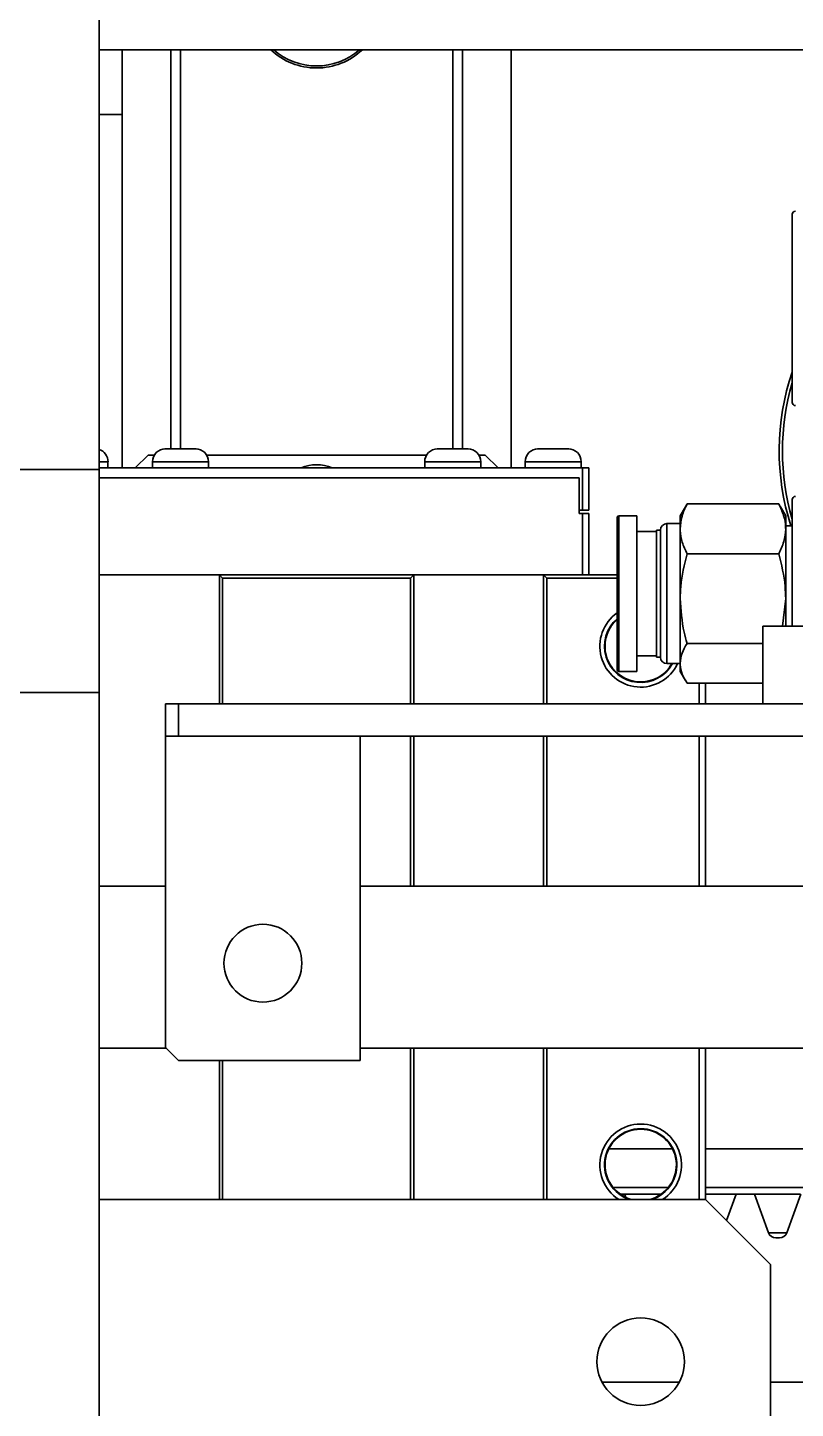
# Model space of a CAD drawing. Header units: millimetres. Extents: x -1052 to 3351, y 0 to 2015.
# Drawn here: x -354.624 to -352.872, y 1691.662 to 1694.812 of the extents above; entities that cross this region are included whole.
import ezdxf

# ---------------------------------------------------------------- set-up
doc = ezdxf.new("R2010")
doc.units = ezdxf.units.MM

msp = doc.modelspace()

# ---------------------------------------------------------------- linework, layer by layer
at = {"color": 7, "linetype": 'Continuous', "lineweight": 35}
for p, q in [((-354.4612, 1696.1521), (-354.4612, 1693.8043)), ((-354.4612, 1696.1521), (-354.4612, 1693.8043)), ((-352.5205, 1694.7617), (-354.4612, 1694.7617)), ((-352.5205, 1694.7617), (-354.4612, 1694.7617)), ((-354.4084, 1694.7617), (-354.4084, 1693.8076)), ((-354.4084, 1694.7617), (-354.4084, 1693.8076)), ((-354.2975, 1693.8513), (-354.2975, 1694.7617)), ((-354.2975, 1693.8513), (-354.2975, 1694.7617)), ((-354.2753, 1694.7617), (-354.2753, 1693.8511)), ((-354.2753, 1694.7617), (-354.2753, 1693.8511)), ((-353.654, 1693.8511), (-353.654, 1694.7617)), ((-353.654, 1693.8511), (-353.654, 1694.7617)), ((-353.6318, 1694.7617), (-353.6318, 1693.8513)), ((-353.6318, 1694.7617), (-353.6318, 1693.8513)), ((-353.5209, 1694.7617), (-353.5209, 1693.8076)), ((-353.5209, 1694.7617), (-353.5209, 1693.8076)), ((-354.4612, 1694.6138), (-354.4084, 1694.6138)), ((-354.4612, 1694.6138), (-354.4084, 1694.6138)), ((-352.8795, 1693.9573), (-352.8795, 1694.3863)), ((-352.8795, 1693.9573), (-352.8795, 1694.3863)), ((-354.3075, 1693.8513), (-354.3108, 1693.8511)), ((-354.3075, 1693.8513), (-354.3108, 1693.8511)), ((-354.2871, 1693.8513), (-354.3075, 1693.8513)), ((-354.2871, 1693.8513), (-354.3075, 1693.8513)), ((-354.2871, 1693.8511), (-354.2871, 1693.8513)), ((-354.2871, 1693.8511), (-354.2871, 1693.8513)), ((-354.2635, 1693.8511), (-354.2871, 1693.8511)), ((-354.2635, 1693.8511), (-354.2871, 1693.8511)), ((-354.2635, 1693.8513), (-354.2635, 1693.8511)), ((-354.2431, 1693.8513), (-354.2635, 1693.8513)), ((-354.2635, 1693.8513), (-354.2635, 1693.8511)), ((-354.2431, 1693.8513), (-354.2635, 1693.8513)), ((-354.2398, 1693.8511), (-354.2431, 1693.8513)), ((-354.2398, 1693.8511), (-354.2431, 1693.8513)), ((-353.6895, 1693.8511), (-353.6862, 1693.8513)), ((-353.6895, 1693.8511), (-353.6862, 1693.8513)), ((-353.6862, 1693.8513), (-353.6659, 1693.8513)), ((-353.6862, 1693.8513), (-353.6659, 1693.8513)), ((-353.6659, 1693.8513), (-353.6659, 1693.8511)), ((-353.6659, 1693.8513), (-353.6659, 1693.8511)), ((-353.6659, 1693.8511), (-353.6422, 1693.8511)), ((-353.6659, 1693.8511), (-353.6422, 1693.8511)), ((-353.6422, 1693.8511), (-353.6422, 1693.8513)), ((-353.6422, 1693.8513), (-353.6218, 1693.8513)), ((-353.6422, 1693.8511), (-353.6422, 1693.8513)), ((-353.6422, 1693.8513), (-353.6218, 1693.8513)), ((-353.6218, 1693.8513), (-353.6185, 1693.8511)), ((-353.6218, 1693.8513), (-353.6185, 1693.8511)), ((-353.4603, 1693.8511), (-353.457, 1693.8513)), ((-353.4603, 1693.8511), (-353.457, 1693.8513)), ((-353.457, 1693.8513), (-353.4366, 1693.8513)), ((-353.457, 1693.8513), (-353.4366, 1693.8513)), ((-353.4366, 1693.8513), (-353.4366, 1693.8511)), ((-353.4366, 1693.8513), (-353.4366, 1693.8511)), ((-353.4366, 1693.8511), (-353.4129, 1693.8511)), ((-353.4366, 1693.8511), (-353.4129, 1693.8511)), ((-353.4129, 1693.8511), (-353.4129, 1693.8513)), ((-353.4129, 1693.8513), (-353.3925, 1693.8513)), ((-353.4129, 1693.8511), (-353.4129, 1693.8513)), ((-353.4129, 1693.8513), (-353.3925, 1693.8513)), ((-353.3925, 1693.8513), (-353.3893, 1693.8511)), ((-353.3925, 1693.8513), (-353.3893, 1693.8511)), ((-354.4612, 1693.8217), (-354.4407, 1693.8217)), ((-354.4612, 1693.8217), (-354.4407, 1693.8217)), ((-354.4612, 1693.8076), (-353.3582, 1693.8076)), ((-354.4612, 1693.8076), (-353.3582, 1693.8076)), ((-354.4407, 1693.8076), (-354.4407, 1693.8217)), ((-354.4407, 1693.8076), (-354.4407, 1693.8217)), ((-354.3788, 1693.8076), (-354.3493, 1693.8372)), ((-354.3788, 1693.8076), (-354.3493, 1693.8372)), ((-354.3493, 1693.8372), (-354.3348, 1693.8372)), ((-354.3493, 1693.8372), (-354.3348, 1693.8372)), ((-354.3392, 1693.8217), (-354.3392, 1693.8076)), ((-354.3392, 1693.8217), (-354.2114, 1693.8217)), ((-354.3392, 1693.8217), (-354.3392, 1693.8076)), ((-354.3392, 1693.8217), (-354.2114, 1693.8217)), ((-354.2158, 1693.8372), (-353.7135, 1693.8372)), ((-354.2158, 1693.8372), (-353.7135, 1693.8372)), ((-354.2114, 1693.8076), (-354.2114, 1693.8217)), ((-354.2114, 1693.8076), (-354.2114, 1693.8217)), ((-353.7179, 1693.8217), (-353.7179, 1693.8076)), ((-353.5901, 1693.8217), (-353.7179, 1693.8217)), ((-353.7179, 1693.8217), (-353.7179, 1693.8076)), ((-353.5901, 1693.8217), (-353.7179, 1693.8217)), ((-353.5945, 1693.8372), (-353.5801, 1693.8372)), ((-353.5945, 1693.8372), (-353.5801, 1693.8372)), ((-353.5901, 1693.8076), (-353.5901, 1693.8217)), ((-353.5901, 1693.8076), (-353.5901, 1693.8217)), ((-353.5505, 1693.8076), (-353.5801, 1693.8372)), ((-353.5505, 1693.8076), (-353.5801, 1693.8372)), ((-353.4887, 1693.8217), (-353.4887, 1693.8076)), ((-353.3609, 1693.8217), (-353.4887, 1693.8217)), ((-353.4887, 1693.8217), (-353.4887, 1693.8076)), ((-353.3609, 1693.8217), (-353.4887, 1693.8217)), ((-353.3609, 1693.8076), (-353.3609, 1693.8217)), ((-353.3609, 1693.8076), (-353.3609, 1693.8217)), ((-353.3582, 1693.8076), (-353.3582, 1693.7115)), ((-353.3582, 1693.8076), (-353.3434, 1693.8076)), ((-353.3582, 1693.8076), (-353.3582, 1693.7115)), ((-353.3582, 1693.8076), (-353.3434, 1693.8076)), ((-353.3434, 1693.8076), (-353.3434, 1693.7115)), ((-353.3434, 1693.8076), (-353.3434, 1693.7115)), ((-355.1268, 1693.8043), (-354.4612, 1693.8043)), ((-355.1268, 1693.8043), (-354.4612, 1693.8043)), ((-354.4612, 1693.8043), (-354.4612, 1693.2956)), ((-354.4612, 1693.8043), (-354.4612, 1693.2956)), ((-354.4612, 1693.7854), (-353.3656, 1693.7854)), ((-354.4612, 1693.7854), (-353.3656, 1693.7854)), ((-353.3656, 1693.7041), (-353.3656, 1693.7854)), ((-353.3656, 1693.7115), (-353.3656, 1693.7854)), ((-353.3656, 1693.7041), (-353.3656, 1693.7854)), ((-353.3656, 1693.7115), (-353.3656, 1693.7854)), ((-353.123, 1693.7192), (-353.135, 1693.6984)), ((-353.123, 1693.7192), (-353.135, 1693.6984)), ((-353.1226, 1693.7189), (-353.1192, 1693.7255)), ((-353.1226, 1693.7189), (-353.1192, 1693.7255)), ((-352.9101, 1693.7255), (-353.1192, 1693.7255)), ((-352.9101, 1693.7255), (-353.1192, 1693.7255)), ((-352.9101, 1693.7255), (-352.9067, 1693.7189)), ((-352.9101, 1693.7255), (-352.9067, 1693.7189)), ((-352.8942, 1693.6984), (-352.9062, 1693.7192)), ((-352.8942, 1693.6984), (-352.9062, 1693.7192)), ((-352.8795, 1693.447), (-352.8795, 1693.7354)), ((-352.8795, 1693.447), (-352.8795, 1693.7354)), ((-353.3582, 1693.7115), (-353.3656, 1693.7115)), ((-353.3582, 1693.7115), (-353.3656, 1693.7115)), ((-353.3656, 1693.7041), (-353.3582, 1693.7041)), ((-353.3656, 1693.7041), (-353.3582, 1693.7041)), ((-353.3434, 1693.7115), (-353.3582, 1693.7115)), ((-353.3434, 1693.7115), (-353.3582, 1693.7115)), ((-353.3582, 1693.7041), (-353.3582, 1693.5636)), ((-353.3582, 1693.7041), (-353.3434, 1693.7041)), ((-353.3582, 1693.7041), (-353.3582, 1693.5636)), ((-353.3582, 1693.7041), (-353.3434, 1693.7041)), ((-353.3434, 1693.7041), (-353.3434, 1693.5636)), ((-353.3434, 1693.7041), (-353.3434, 1693.5636)), ((-353.2788, 1693.6947), (-353.2788, 1693.3471)), ((-353.2788, 1693.6947), (-353.2788, 1693.3471)), ((-353.2339, 1693.6984), (-353.2751, 1693.6984)), ((-353.2751, 1693.6984), (-353.2751, 1693.3434)), ((-353.2339, 1693.6984), (-353.2751, 1693.6984)), ((-353.2751, 1693.6984), (-353.2751, 1693.3434)), ((-353.2339, 1693.6984), (-353.2339, 1693.3434)), ((-353.2339, 1693.6984), (-353.2339, 1693.3434)), ((-353.135, 1693.6807), (-353.1652, 1693.6807)), ((-353.1652, 1693.6807), (-353.1652, 1693.3612)), ((-353.135, 1693.6807), (-353.1652, 1693.6807)), ((-353.1652, 1693.6807), (-353.1652, 1693.3612)), ((-353.135, 1693.6984), (-353.135, 1693.6686)), ((-353.135, 1693.6984), (-353.135, 1693.6686)), ((-352.8942, 1693.6984), (-352.8942, 1693.6686)), ((-352.8942, 1693.6984), (-352.8942, 1693.6686)), ((-353.1889, 1693.6629), (-353.2339, 1693.6629)), ((-353.1889, 1693.6629), (-353.2339, 1693.6629)), ((-353.18, 1693.6659), (-353.1889, 1693.6659)), ((-353.1889, 1693.6659), (-353.1889, 1693.376)), ((-353.18, 1693.6659), (-353.1889, 1693.6659)), ((-353.1889, 1693.6659), (-353.1889, 1693.376)), ((-353.18, 1693.6659), (-353.18, 1693.376)), ((-353.18, 1693.6659), (-353.18, 1693.376)), ((-353.135, 1693.6686), (-353.135, 1693.5095)), ((-353.135, 1693.6686), (-353.135, 1693.5095)), ((-352.8795, 1693.6759), (-352.8942, 1693.6759)), ((-352.8795, 1693.6759), (-352.8942, 1693.6759)), ((-352.8942, 1693.6686), (-352.8942, 1693.5095)), ((-352.8942, 1693.6686), (-352.8942, 1693.5095)), ((-352.9101, 1693.6118), (-353.1192, 1693.6118)), ((-352.9101, 1693.6118), (-353.1192, 1693.6118)), ((-354.1865, 1693.5636), (-354.4612, 1693.5636)), ((-354.1865, 1693.5636), (-354.4612, 1693.5636)), ((-354.1791, 1693.5562), (-354.1865, 1693.5636)), ((-354.1865, 1693.5636), (-353.7428, 1693.5636)), ((-354.1865, 1693.2695), (-354.1865, 1693.5636)), ((-354.1791, 1693.5562), (-354.1865, 1693.5636)), ((-354.1865, 1693.5636), (-353.7428, 1693.5636)), ((-354.1865, 1693.2695), (-354.1865, 1693.5636)), ((-353.7502, 1693.5562), (-354.1791, 1693.5562)), ((-354.1791, 1693.2695), (-354.1791, 1693.5562)), ((-353.7502, 1693.5562), (-354.1791, 1693.5562)), ((-354.1791, 1693.2695), (-354.1791, 1693.5562)), ((-353.7428, 1693.5636), (-353.7502, 1693.5562)), ((-353.7428, 1693.5636), (-353.7502, 1693.5562)), ((-353.7502, 1693.2695), (-353.7502, 1693.5562)), ((-353.7502, 1693.2695), (-353.7502, 1693.5562)), ((-353.7428, 1693.2695), (-353.7428, 1693.5636)), ((-353.7428, 1693.5636), (-353.4469, 1693.5636)), ((-353.7428, 1693.2695), (-353.7428, 1693.5636)), ((-353.7428, 1693.5636), (-353.4469, 1693.5636)), ((-353.4469, 1693.2695), (-353.4469, 1693.5636)), ((-353.4396, 1693.5562), (-353.4469, 1693.5636)), ((-353.4469, 1693.5636), (-353.2788, 1693.5636)), ((-353.4469, 1693.2695), (-353.4469, 1693.5636)), ((-353.4396, 1693.5562), (-353.4469, 1693.5636)), ((-353.4469, 1693.5636), (-353.2788, 1693.5636)), ((-353.4396, 1693.2695), (-353.4396, 1693.5562)), ((-353.2788, 1693.5562), (-353.4396, 1693.5562)), ((-353.4396, 1693.2695), (-353.4396, 1693.5562)), ((-353.2788, 1693.5562), (-353.4396, 1693.5562)), ((-353.135, 1693.5095), (-353.135, 1693.3618)), ((-353.135, 1693.5095), (-353.135, 1693.3618)), ((-352.9017, 1693.447), (-352.8942, 1693.5095)), ((-352.9017, 1693.447), (-352.8942, 1693.5095)), ((-352.8942, 1693.5095), (-352.8942, 1693.447)), ((-352.8942, 1693.5095), (-352.8942, 1693.447)), ((-352.946, 1693.447), (-352.946, 1693.2695)), ((-352.946, 1693.447), (-352.8293, 1693.447)), ((-352.946, 1693.447), (-352.946, 1693.2695)), ((-352.946, 1693.447), (-352.8293, 1693.447)), ((-352.946, 1693.4072), (-353.1192, 1693.4072)), ((-352.946, 1693.4072), (-353.1192, 1693.4072)), ((-353.2339, 1693.3789), (-353.1889, 1693.3789)), ((-353.2339, 1693.3789), (-353.1889, 1693.3789)), ((-353.1889, 1693.376), (-353.18, 1693.376)), ((-353.1889, 1693.376), (-353.18, 1693.376)), ((-353.2751, 1693.3434), (-353.2339, 1693.3434)), ((-353.2751, 1693.3434), (-353.2339, 1693.3434)), ((-353.1652, 1693.3612), (-353.135, 1693.3612)), ((-353.1652, 1693.3612), (-353.135, 1693.3612)), ((-353.135, 1693.3618), (-353.135, 1693.3434)), ((-353.135, 1693.3618), (-353.135, 1693.3434)), ((-353.135, 1693.3434), (-353.123, 1693.3227)), ((-353.135, 1693.3434), (-353.123, 1693.3227)), ((-352.946, 1693.3164), (-353.1192, 1693.3164)), ((-352.946, 1693.3164), (-353.1192, 1693.3164)), ((-353.0919, 1693.2695), (-353.0919, 1693.3164)), ((-353.0919, 1693.2695), (-353.0919, 1693.3164)), ((-353.0772, 1693.2695), (-353.0772, 1693.3164)), ((-353.0772, 1693.2695), (-353.0772, 1693.3164)), ((-354.4612, 1693.2956), (-355.1268, 1693.2956)), ((-354.4612, 1693.2956), (-355.1268, 1693.2956)), ((-354.4612, 1693.2956), (-354.4612, 1683.9489)), ((-354.4612, 1693.2956), (-354.4612, 1683.9489)), ((-354.3091, 1693.1955), (-354.3091, 1693.2695)), ((-354.3091, 1693.2695), (-354.2795, 1693.2695)), ((-354.3091, 1693.1955), (-354.3091, 1693.2695)), ((-354.3091, 1693.2695), (-354.2795, 1693.2695)), ((-354.2795, 1693.2695), (-354.2795, 1693.1955)), ((-354.2795, 1693.2695), (-349.9012, 1693.2695)), ((-354.2795, 1693.2695), (-354.2795, 1693.1955)), ((-354.2795, 1693.2695), (-349.9012, 1693.2695)), ((-354.2795, 1693.1955), (-354.3091, 1693.1955)), ((-354.3091, 1692.4855), (-354.3091, 1693.1955)), ((-354.2795, 1693.1955), (-354.3091, 1693.1955)), ((-354.3091, 1692.4855), (-354.3091, 1693.1955)), ((-354.2795, 1693.1955), (-349.9012, 1693.1955)), ((-354.2795, 1693.1955), (-349.9012, 1693.1955)), ((-353.8654, 1692.4559), (-353.8654, 1693.1955)), ((-353.8654, 1692.4559), (-353.8654, 1693.1955)), ((-353.7502, 1692.8536), (-353.7502, 1693.1955)), ((-353.7502, 1692.8536), (-353.7502, 1693.1955)), ((-353.7428, 1692.8536), (-353.7428, 1693.1955)), ((-353.7428, 1692.8536), (-353.7428, 1693.1955)), ((-353.4469, 1692.8536), (-353.4469, 1693.1955)), ((-353.4469, 1692.8536), (-353.4469, 1693.1955)), ((-353.4396, 1692.8536), (-353.4396, 1693.1955)), ((-353.4396, 1692.8536), (-353.4396, 1693.1955)), ((-353.0919, 1692.8536), (-353.0919, 1693.1955)), ((-353.0919, 1692.8536), (-353.0919, 1693.1955)), ((-353.0772, 1692.8536), (-353.0772, 1693.1955)), ((-353.0772, 1692.8536), (-353.0772, 1693.1955)), ((-354.4612, 1692.8536), (-354.4612, 1692.4838)), ((-354.3091, 1692.8536), (-354.4612, 1692.8536)), ((-354.4612, 1692.8536), (-354.4612, 1692.4838)), ((-354.3091, 1692.8536), (-354.4612, 1692.8536)), ((-350.3153, 1692.8536), (-353.8654, 1692.8536)), ((-350.3153, 1692.8536), (-353.8654, 1692.8536)), ((-354.4612, 1692.4838), (-354.3074, 1692.4838)), ((-354.4612, 1692.4838), (-354.3074, 1692.4838)), ((-354.3091, 1692.4855), (-354.2795, 1692.4559)), ((-354.3091, 1692.4855), (-354.2795, 1692.4559)), ((-353.8654, 1692.4838), (-350.3153, 1692.4838)), ((-353.8654, 1692.4838), (-350.3153, 1692.4838)), ((-353.7502, 1692.1384), (-353.7502, 1692.4838)), ((-353.7502, 1692.1384), (-353.7502, 1692.4838)), ((-353.7428, 1692.1384), (-353.7428, 1692.4838)), ((-353.7428, 1692.1384), (-353.7428, 1692.4838)), ((-353.4469, 1692.1384), (-353.4469, 1692.4838)), ((-353.4469, 1692.1384), (-353.4469, 1692.4838)), ((-353.4396, 1692.1384), (-353.4396, 1692.4838)), ((-353.4396, 1692.1384), (-353.4396, 1692.4838)), ((-353.0919, 1692.1384), (-353.0919, 1692.4838)), ((-353.0919, 1692.1384), (-353.0919, 1692.4838)), ((-353.0772, 1692.1384), (-353.0772, 1692.4838)), ((-353.0772, 1692.1384), (-353.0772, 1692.4838)), ((-353.8654, 1692.4559), (-354.2795, 1692.4559)), ((-353.8654, 1692.4559), (-354.2795, 1692.4559)), ((-354.1865, 1692.1384), (-354.1865, 1692.4559)), ((-354.1865, 1692.1384), (-354.1865, 1692.4559)), ((-354.1791, 1692.1384), (-354.1791, 1692.4559)), ((-354.1791, 1692.1384), (-354.1791, 1692.4559)), ((-353.1526, 1692.2545), (-353.2975, 1692.2545)), ((-353.1526, 1692.2545), (-353.2975, 1692.2545)), ((-349.7278, 1692.2545), (-353.0772, 1692.2545)), ((-349.7278, 1692.2545), (-353.0772, 1692.2545)), ((-353.0772, 1692.1384), (-354.4612, 1692.1384)), ((-353.0772, 1692.1384), (-354.4612, 1692.1384)), ((-353.1623, 1692.1657), (-353.2878, 1692.1657)), ((-353.1623, 1692.1657), (-353.2878, 1692.1657)), ((-353.2718, 1692.151), (-353.2615, 1692.151)), ((-353.2718, 1692.151), (-353.2615, 1692.151)), ((-353.2615, 1692.151), (-353.2587, 1692.1434)), ((-353.1783, 1692.151), (-353.2615, 1692.151)), ((-353.2615, 1692.151), (-353.2587, 1692.1434)), ((-353.1783, 1692.151), (-353.2615, 1692.151)), ((-349.7278, 1692.1657), (-353.0772, 1692.1657)), ((-349.7278, 1692.1657), (-353.0772, 1692.1657)), ((-353.0073, 1692.151), (-353.0772, 1692.151)), ((-353.0073, 1692.151), (-353.0772, 1692.151)), ((-352.9292, 1691.9905), (-353.0772, 1692.1384)), ((-352.9292, 1691.9905), (-353.0772, 1692.1384)), ((-353.0293, 1692.0906), (-353.0073, 1692.151)), ((-353.0293, 1692.0906), (-353.0073, 1692.151)), ((-353.0073, 1692.151), (-352.9656, 1692.151)), ((-353.0073, 1692.151), (-352.9656, 1692.151)), ((-352.9656, 1692.151), (-352.9334, 1692.0625)), ((-352.8607, 1692.151), (-352.9656, 1692.151)), ((-352.9656, 1692.151), (-352.9334, 1692.0625)), ((-352.8607, 1692.151), (-352.9656, 1692.151)), ((-352.8916, 1692.0625), (-352.8594, 1692.151)), ((-352.8916, 1692.0625), (-352.8594, 1692.151)), ((-352.8916, 1692.0625), (-352.9334, 1692.0625)), ((-352.8916, 1692.0625), (-352.9334, 1692.0625)), ((-352.9165, 1692.0511), (-352.9085, 1692.0511)), ((-352.9165, 1692.0511), (-352.9085, 1692.0511)), ((-352.9292, 1691.9905), (-352.9292, 1690.4522)), ((-352.9292, 1691.9905), (-352.9292, 1690.4522)), ((-353.3133, 1691.722), (-353.1368, 1691.722)), ((-353.3133, 1691.722), (-353.1368, 1691.722)), ((-352.9292, 1691.722), (-349.7278, 1691.722)), ((-352.9292, 1691.722), (-349.7278, 1691.722))]:
    msp.add_line(p, q, dxfattribs=at)
for centre, radius in [((-354.0872, 1692.6778), 0.0888), ((-354.0872, 1692.6778), 0.0888), ((-353.2251, 1691.7687), 0.0998), ((-353.2251, 1691.7687), 0.0998)]:
    msp.add_circle(centre, radius, dxfattribs=at)
for centre, radius, start, end in [((-353.9647, 1694.8726), 0.1524, 226.732, 270), ((-353.9647, 1694.8726), 0.1524, 226.732, 270), ((-353.9647, 1694.8726), 0.1479, 228.5904, 270), ((-353.9647, 1694.8726), 0.1479, 228.5904, 270), ((-353.9647, 1694.8726), 0.1524, 270, 313.268), ((-353.9647, 1694.8726), 0.1479, 270, 311.4096), ((-353.9647, 1694.8726), 0.1524, 270, 313.268), ((-353.9647, 1694.8726), 0.1479, 270, 311.4096), ((-352.8721, 1694.3863), 0.0074, 90, 180), ((-352.8721, 1694.3863), 0.0074, 90, 180), ((-352.3469, 1693.8464), 0.5621, 161.3283, 197.6513), ((-352.3469, 1693.8464), 0.5621, 161.3283, 197.6513), ((-352.3469, 1693.8464), 0.5621, 161.3283, 197.6513), ((-352.3469, 1693.8464), 0.5621, 161.3283, 197.6513), ((-352.3469, 1693.8464), 0.5547, 163.7398, 196.2602), ((-352.3469, 1693.8464), 0.5547, 163.7398, 196.2602), ((-352.8721, 1693.9573), 0.0074, 180, 270), ((-352.8721, 1693.9573), 0.0074, 180, 270), ((-354.4702, 1693.8217), 0.0296, 0, 72.2154), ((-354.4702, 1693.8217), 0.0296, 0, 72.2154), ((-354.3096, 1693.8217), 0.0296, 90, 180), ((-354.3096, 1693.8217), 0.0296, 90, 180), ((-354.241, 1693.8217), 0.0296, 0, 90), ((-354.241, 1693.8217), 0.0296, 0, 90), ((-353.6884, 1693.8217), 0.0296, 90, 180), ((-353.6884, 1693.8217), 0.0296, 90, 180), ((-353.6197, 1693.8217), 0.0296, 0, 90), ((-353.6197, 1693.8217), 0.0296, 0, 90), ((-353.4591, 1693.8217), 0.0296, 90, 180), ((-353.4591, 1693.8217), 0.0296, 90, 180), ((-353.3904, 1693.8217), 0.0296, 0, 90), ((-353.3904, 1693.8217), 0.0296, 0, 90), ((-353.9647, 1693.7263), 0.0888, 66.4435, 113.5565), ((-353.9647, 1693.7263), 0.0888, 66.4435, 113.5565), ((-352.8721, 1693.7354), 0.0074, 90, 180), ((-352.8721, 1693.7354), 0.0074, 90, 180), ((-353.2751, 1693.6947), 0.0037, 90, 180), ((-353.2751, 1693.6947), 0.0037, 90, 180), ((-353.1652, 1693.6659), 0.0148, 90, 180), ((-353.1652, 1693.6659), 0.0148, 90, 180), ((-353.2251, 1693.4009), 0.0932, 125.234, 334.8079), ((-353.2251, 1693.4009), 0.0932, 125.234, 334.8079), ((-353.2251, 1693.4009), 0.0827, 130.5545, 331.3341), ((-353.2251, 1693.4009), 0.0827, 130.5545, 331.3341), ((-353.2251, 1693.4009), 0.0814, 131.3634, 270), ((-353.2251, 1693.4009), 0.0814, 131.3634, 270), ((-353.1652, 1693.376), 0.0148, 180, 270), ((-353.1652, 1693.376), 0.0148, 180, 270), ((-353.2751, 1693.3471), 0.0037, 180, 270), ((-353.2751, 1693.3471), 0.0037, 180, 270), ((-353.2251, 1693.4009), 0.0814, 270, 330.8192), ((-353.2251, 1693.4009), 0.0814, 270, 330.8192), ((-353.2251, 1692.2175), 0.0932, 301.9551, 238.0449), ((-353.2251, 1692.2175), 0.0932, 301.9551, 238.0449), ((-353.2251, 1692.2175), 0.0827, 90, 252.9786), ((-353.2251, 1692.2175), 0.0827, 90, 252.9786), ((-353.2251, 1692.2175), 0.0814, 283.6207, 256.3793), ((-353.2251, 1692.2175), 0.0814, 283.6207, 256.3793), ((-353.2251, 1692.2175), 0.0827, 287.0214, 90), ((-353.2251, 1692.2175), 0.0827, 287.0214, 90)]:
    msp.add_arc(centre, radius, start, end, dxfattribs=at)
for centre, start_param, end_param in [((-352.9165, 1692.068), 3.472048, 4.712389), ((-352.9165, 1692.068), 3.472048, 4.712389), ((-352.9085, 1692.068), 4.712389, 5.95273), ((-352.9085, 1692.068), 4.712389, 5.95273)]:
    msp.add_ellipse(centre, major_axis=(0.0179, 0), ratio=0.942476, start_param=start_param, end_param=end_param, dxfattribs=at)
for points, knots in [([(-353.1192, 1693.7255), (-353.1236, 1693.7162), (-353.1325, 1693.6976), (-353.1342, 1693.6783), (-353.135, 1693.6686)], [0, 0, 0, 0, 1.993951, 4.02446, 4.02446, 4.02446, 4.02446]), ([(-353.1192, 1693.7255), (-353.1236, 1693.7162), (-353.1325, 1693.6976), (-353.1342, 1693.6783), (-353.135, 1693.6686)], [0, 0, 0, 0, 1.993951, 4.02446, 4.02446, 4.02446, 4.02446]), ([(-352.8942, 1693.6686), (-352.8943, 1693.67), (-352.8944, 1693.6802), (-352.8979, 1693.6994), (-352.906, 1693.7167), (-352.9101, 1693.7255)], [0, 0, 0, 0, 0.282377, 2.138032, 4.028012, 4.028012, 4.028012, 4.028012]), ([(-352.8942, 1693.6686), (-352.8943, 1693.67), (-352.8944, 1693.6802), (-352.8979, 1693.6994), (-352.906, 1693.7167), (-352.9101, 1693.7255)], [0, 0, 0, 0, 0.282377, 2.138032, 4.028012, 4.028012, 4.028012, 4.028012]), ([(-353.135, 1693.6686), (-353.135, 1693.6673), (-353.1348, 1693.6571), (-353.1314, 1693.6378), (-353.1233, 1693.6205), (-353.1192, 1693.6118)], [0, 0, 0, 0, 0.282376, 2.138043, 4.028071, 4.028071, 4.028071, 4.028071]), ([(-353.135, 1693.6686), (-353.135, 1693.6673), (-353.1348, 1693.6571), (-353.1314, 1693.6378), (-353.1233, 1693.6205), (-353.1192, 1693.6118)], [0, 0, 0, 0, 0.282376, 2.138043, 4.028071, 4.028071, 4.028071, 4.028071]), ([(-352.9101, 1693.6118), (-352.9057, 1693.621), (-352.8967, 1693.6396), (-352.8951, 1693.6589), (-352.8942, 1693.6686)], [0, 0, 0, 0, 1.994015, 4.024515, 4.024515, 4.024515, 4.024515]), ([(-352.9101, 1693.6118), (-352.9057, 1693.621), (-352.8967, 1693.6396), (-352.8951, 1693.6589), (-352.8942, 1693.6686)], [0, 0, 0, 0, 1.994015, 4.024515, 4.024515, 4.024515, 4.024515]), ([(-353.1192, 1693.6118), (-353.1254, 1693.5871), (-353.1339, 1693.5534), (-353.1348, 1693.5188), (-353.135, 1693.5095)], [0, 0, 0, 0, 5.131221, 7.01591, 7.01591, 7.01591, 7.01591]), ([(-353.1192, 1693.6118), (-353.1254, 1693.5871), (-353.1339, 1693.5534), (-353.1348, 1693.5188), (-353.135, 1693.5095)], [0, 0, 0, 0, 5.131221, 7.01591, 7.01591, 7.01591, 7.01591]), ([(-352.8942, 1693.5095), (-352.8945, 1693.5188), (-352.8954, 1693.5534), (-352.9039, 1693.5871), (-352.9101, 1693.6118)], [0, 0, 0, 0, 1.884689, 7.01591, 7.01591, 7.01591, 7.01591]), ([(-352.8942, 1693.5095), (-352.8945, 1693.5188), (-352.8954, 1693.5534), (-352.9039, 1693.5871), (-352.9101, 1693.6118)], [0, 0, 0, 0, 1.884689, 7.01591, 7.01591, 7.01591, 7.01591]), ([(-353.135, 1693.5095), (-353.1332, 1693.4838), (-353.1308, 1693.4491), (-353.1216, 1693.4158), (-353.1192, 1693.4072)], [0, 0, 0, 0, 5.206389, 7.012504, 7.012504, 7.012504, 7.012504]), ([(-353.135, 1693.5095), (-353.1332, 1693.4838), (-353.1308, 1693.4491), (-353.1216, 1693.4158), (-353.1192, 1693.4072)], [0, 0, 0, 0, 5.206389, 7.012504, 7.012504, 7.012504, 7.012504]), ([(-353.1192, 1693.4072), (-353.1236, 1693.3998), (-353.1325, 1693.385), (-353.1342, 1693.3696), (-353.135, 1693.3618)], [0, 0, 0, 0, 1.630505, 3.290887, 3.290887, 3.290887, 3.290887]), ([(-353.1192, 1693.4072), (-353.1236, 1693.3998), (-353.1325, 1693.385), (-353.1342, 1693.3696), (-353.135, 1693.3618)], [0, 0, 0, 0, 1.630505, 3.290887, 3.290887, 3.290887, 3.290887]), ([(-353.135, 1693.3618), (-353.135, 1693.3607), (-353.1348, 1693.3526), (-353.1314, 1693.3372), (-353.1233, 1693.3234), (-353.1192, 1693.3164)], [0, 0, 0, 0, 0.230962, 1.749109, 3.295297, 3.295297, 3.295297, 3.295297]), ([(-353.135, 1693.3618), (-353.135, 1693.3607), (-353.1348, 1693.3526), (-353.1314, 1693.3372), (-353.1233, 1693.3234), (-353.1192, 1693.3164)], [0, 0, 0, 0, 0.230962, 1.749109, 3.295297, 3.295297, 3.295297, 3.295297])]:
    msp.add_open_spline(points, degree=3, knots=knots, dxfattribs=at)

doc.saveas('drawing.dxf')
